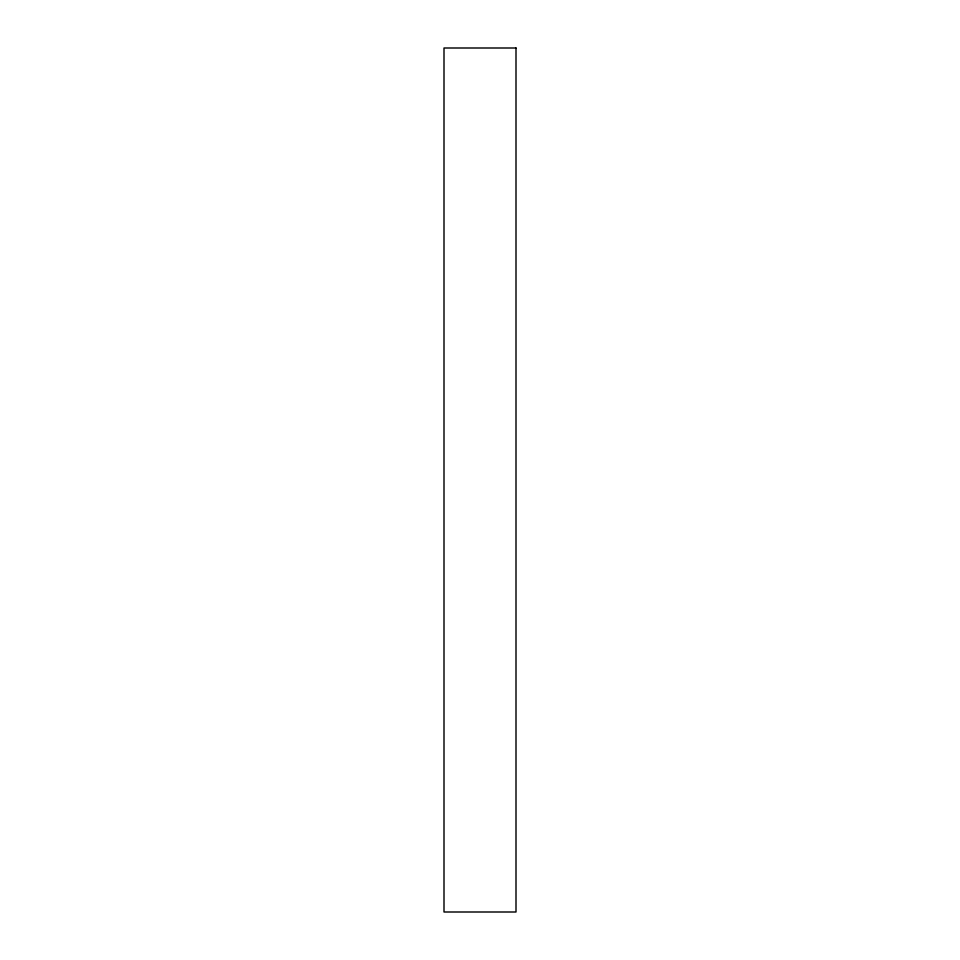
<?xml version="1.0" encoding="UTF-8"?>
<svg xmlns="http://www.w3.org/2000/svg" width="960" height="960" viewBox="0 0 960 960"><rect width="100%" height="100%" fill="white"/><g stroke="black" fill="none" stroke-linecap="round" stroke-linejoin="round"><path stroke-width="1.44" d="M516 48L444 48L444 912L516 912L516 48"/></g></svg>
